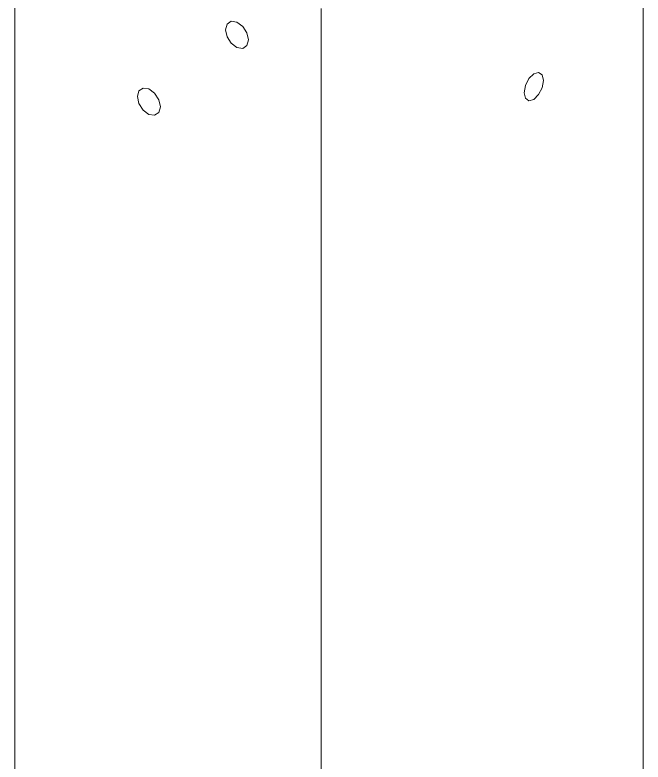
# Model space of a CAD drawing. Header units: millimetres. Extents: x -5792 to 12184, y -1888 to 8188.
# Drawn here: x 11217 to 11845, y 5299 to 6046 of the extents above; entities that cross this region are included whole.
import ezdxf

# ---------------------------------------------------------------- set-up
doc = ezdxf.new("R2010")
doc.units = ezdxf.units.MM
doc.layers.add('S-COLS', color=52, linetype='Continuous', lineweight=18)

msp = doc.modelspace()

# ---------------------------------------------------------------- linework, layer by layer
at = {"layer": 'S-COLS'}
for p, q in [((11844.5505, 3389.15684), (11844.5505, 6254.9324)), ((11216.60229, 6188.53664), (11216.60229, 3241.76104)), ((11522.74011, 3186.25786), (11522.74011, 6052.03342))]:
    msp.add_line(p, q, dxfattribs=at)
for points in [[(11427.07204, 6030.91503, 0), (11428.61009, 6036.5882, 0), (11432.81213, 6039.36965, 0), (11438.55221, 6038.5141, 0), (11444.2923, 6034.25078, 0), (11448.49433, 6027.72206, 0), (11450.03238, 6020.67729, 0)], [(11450.03238, 6020.67729, 0), (11448.49433, 6015.00412, 0), (11444.2923, 6012.22267, 0), (11438.55221, 6013.07822, 0), (11432.81213, 6017.34154, 0), (11428.61009, 6023.87026, 0), (11427.07204, 6030.91503, 0)], [(11725.60938, 5967.97529, 0), (11726.90281, 5975.14976, 0), (11730.43654, 5982.03283, 0), (11735.26369, 5986.7802, 0), (11740.09085, 5988.1198, 0), (11743.62457, 5985.6927, 0), (11744.918, 5980.14923, 0)], [(11744.918, 5980.14923, 0), (11743.62457, 5972.97476, 0), (11740.09085, 5966.09168, 0), (11735.26369, 5961.34432, 0), (11730.43654, 5960.00471, 0), (11726.90281, 5962.43182, 0), (11725.60938, 5967.97529, 0)], [(11339.05742, 5964.17688, 0), (11340.59547, 5969.85005, 0), (11344.7975, 5972.6315, 0), (11350.53759, 5971.77595, 0), (11356.27767, 5967.51263, 0), (11360.4797, 5960.98391, 0), (11362.01775, 5953.93914, 0)], [(11362.01775, 5953.93914, 0), (11360.4797, 5948.26597, 0), (11356.27767, 5945.48452, 0), (11350.53759, 5946.34007, 0), (11344.7975, 5950.60339, 0), (11340.59547, 5957.13211, 0), (11339.05742, 5964.17688, 0)]]:
    msp.add_polyline3d(points, dxfattribs=at)

doc.saveas('drawing.dxf')
